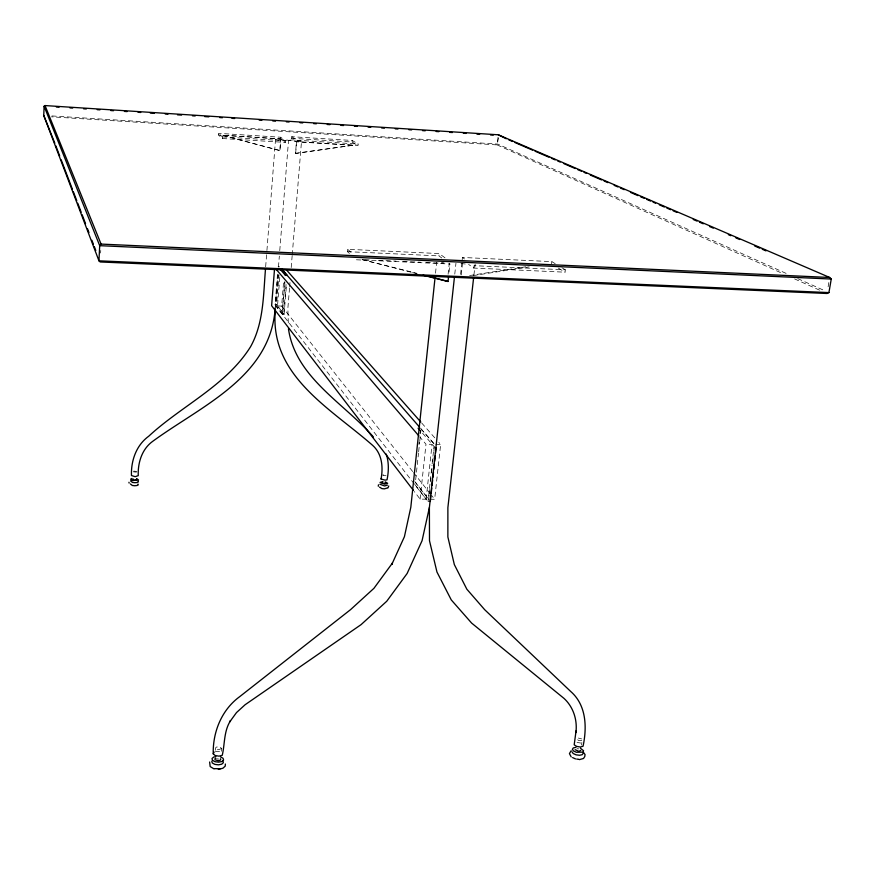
<?xml version="1.0" encoding="UTF-8"?>
<svg xmlns="http://www.w3.org/2000/svg" width="875" height="875" viewBox="0 0 875 875"><rect width="100%" height="100%" fill="white"/><g stroke="black" fill="none" stroke-linecap="round" stroke-linejoin="round"><path stroke-width="0.66" stroke-dasharray="4.38 3.28" d="M100.625 253.028L100.756 250.469M218.411 134.969L218.52 133.361L280.667 137.222L285.523 140.787L285.392 142.395L222.338 138.523L218.411 134.969L280.547 138.819L285.392 142.395M222.338 138.523L222.447 136.894L218.52 133.361M215.512 750.225L215.698 747.742L216.552 747.009L220.008 746.922L221.561 748.486L221.277 752.216M265.661 266.766L266.809 251.88M266.919 250.523L275.516 139.508L280.831 139.027L296.297 141.608L353.664 145.152L295.652 153.53L296.297 141.608L301.525 141.116L292.305 253.969M279.639 150.434L222.48 135.22L280.831 139.027L279.923 150.664L280.667 137.222M286.048 284.462L283.664 313.928L282.111 313.862L275.067 304.817L277.55 273.569M275.209 307.869L277.812 275.177M278.469 267.006L279.333 256.102M279.759 250.655L288.542 140.317M278.261 274.52L275.767 305.856L426.125 499.188L420.109 499.122L414.302 491.553M283.664 313.928L276.587 304.872L278.972 274.991M284.922 282.089L282.319 314.267L284.091 314.333L277.517 305.922L279.902 275.964M291.616 138.283L291.747 136.708L352.275 140.47L358.127 144.025L357.984 145.611L296.592 141.827L291.616 138.283L352.133 142.034L357.984 145.611M412.672 471.527L281.652 306.075L283.62 281.586M282.111 313.862L284.703 281.717M295.652 153.53L296.723 140.23L291.747 136.708M284.091 314.333L286.486 284.845M289.527 287.952L287.864 308.35L288.291 323.291M289.636 286.595L289.975 282.516M291.2 267.564L292.195 255.325M352.133 142.034L352.275 140.47M349.42 253.466L347.419 251.65L347.637 249.287L439.184 253.564L445.78 258.398M435.52 273.197L436.658 262.38M418.873 444.281L419.158 441.613M420 433.606L420.284 430.938M441.798 258.016L438.933 255.894L439.184 253.564M415.68 479.784L418.512 453.064M418.655 451.73L419.65 442.378M419.781 441.044L420.919 430.347M420.109 499.122L425.983 444.205L419.792 436.975M448.098 274.258L449.258 263.528L449.925 264.02L448.766 274.772M426.125 499.188L432.053 444.314L425.983 444.205M430.292 501.506L428.072 501.484L431.998 465.227M432.141 463.881L434.033 446.425L418.884 428.969M429.089 495.195L428.652 499.209L414.914 481.644M429.231 493.861L429.811 488.512M430.544 481.819L430.981 477.805M431.561 472.456L431.987 468.442M432.72 461.759L433.158 457.745M433.88 451.052L434.459 445.703M454.77 274.116L455.952 263.255M429.855 499.231L434.656 499.275L440.65 444.478L438.856 442.444M460.578 274.356L461.738 263.78M462.175 259.82L462.427 257.469L551.83 261.614L555.198 263.659M461.256 274.859L462.558 262.948M473.769 268.078L474.031 265.683L565.327 269.806L565.031 272.18L473.769 268.078L468.595 264.403M473.922 274.958L475.136 264.13M498.017 137.32L497.153 144.911L782.163 273.306M498.433 137.966L497.153 144.911L51.406 116.834M551.534 263.933L551.83 261.614M581.514 745.062L581.886 742.416M828.1 286.825L829.008 281.488M221.561 748.486L219.056 749.547L217.252 749.317L215.698 747.742M215.272 751.811L217.481 751.275L221.2 751.898M581.798 740.447L578.681 740.523L576.614 739.047L578.452 738.062L581.645 738.927M469.634 275.537L525.755 266.787M473.003 275.625L529.189 266.864M295.345 153.311L353.664 145.152M386.083 475.781L382.692 475.037L386.236 475.081M133.744 471.1L136.916 471.461M136.412 472.172L133.23 471.811M435.816 444.391L440.65 444.478M275.067 304.817L276.587 304.872M277.517 305.922L281.652 306.075M278.097 266.777L279.628 266.842M411.228 272.256L362.009 259.569L371.547 259.995M378.35 260.312L396.058 261.111M402.872 261.417L420.602 262.227M426.059 262.467L443.8 263.277M356.409 259.788L449.925 264.02M347.419 251.65L438.933 255.894M296.723 140.23L358.127 144.025M222.447 136.894L285.523 140.787M51.931 115.938L497.744 144.08L786.603 273.613M460.928 263.484L467.316 264.25M441.58 262.609L444.139 262.916M576.964 748.672L578.703 748.891M216.541 758.778L218.695 759.052M577.019 742.438L580.683 743.028M362.009 259.569L417.167 273.394M412.541 272.584L416.489 273.58M222.72 135.428L279.923 150.664M301.525 141.116L293.792 139.825L283.248 140.809L275.516 139.508M797.803 278.633L825.202 290.916M794.609 278.917L820.739 290.686M561.958 267.761L565.327 269.806M558.283 268.056L565.031 272.18M462.427 257.469L464.538 258.967M347.637 249.287L352.636 253.772M421.728 423.052L435.247 438.364M420.569 428.28L434.602 444.369M421.061 429.012L434.492 444.412M413.525 472.598L429.581 492.877M430.423 493.948L434.656 499.275M415.406 482.453L428.641 499.395M414.892 484.542L428.072 501.484"/><path stroke-width="1.31" d="M43.75 115.423L44.111 106.247L45.03 105.569L498.302 134.794L829.697 277.484L831.25 279.048L828.931 292.589L826.963 293.486L100.177 261.964L98.952 260.816L43.75 115.423L54.83 143.227M454.475 276.828L429.395 507.478L422.067 540.695L407.116 573.508L386.75 601.245L361.069 624.641L245.109 704.736L236.502 712.578L229.786 721.798L230.53 720.672C223.748 731.095 224.919 743.98 222.25 755.344L218.936 756.153L215.195 755.519L213.227 753.834C212.767 731.828 221.703 709.734 239.816 696.566L350.558 609.645L373.942 588.317L392.459 563.03L391.781 564.463L404.414 536.703L410.812 507.292L435.094 277.255M265.453 269.478C263.32 295.63 263.681 323.148 250.545 346.763C226.122 385.744 181.694 405.683 148.717 436.231C136.303 445.222 130.944 460.622 131.458 475.53L135.177 476.689L138.239 475.628C137.769 462.711 141.881 449.094 152.786 441.273C201.436 405.694 270.769 377.147 275.209 307.869M274.531 268.898L271.622 305.692L413.481 490.47M386.247 454.092C389.003 462.372 388.784 471.439 387.012 479.85L385.011 480.134L381.062 479.019C383.283 467.272 382.123 453.819 372.673 445.397C330.4 408.198 269.664 375.78 275.297 310.592M423.062 275.22L448.044 281.488L448.481 277.452M430.292 501.506L430.872 496.136M431.167 493.456L431.758 488.086M432.042 485.395L432.633 480.025M432.917 477.345L433.508 471.975M433.792 469.284L434.383 463.914M434.678 461.234L435.258 455.864M435.553 453.173L436.133 447.814M473.627 277.659L447.88 507.653L447.869 536.955L454.333 564.572L466.845 589.203L484.706 609.722L570.752 691.523C586.436 705.184 587.081 727.344 583.056 746.255L580.377 747.009L576.702 746.419L574.197 744.833L576.045 730.953L575.903 732.583C577.533 720.048 573.377 706.978 563.97 698.37L471.614 623.077L451.27 599.911L436.964 572.042L429.494 540.739L429.395 507.478M209.639 762.005L210.175 766.566L213.959 768.873M378.438 484.816L378.295 486.27M381.062 479.019L381.445 478.275M213.227 753.834L214.178 752.073M583.188 753.266L582.269 754.666L579.556 755.267L576.089 754.83L573.202 753.528L572.009 751.855M580.77 750.378L578.933 751.384L575.127 749.667M571.145 750.728L569.428 753.594L571.2 756.919M829.697 277.484L101.073 244.081L99.706 245.667L98.952 260.816L828.931 292.589M215.709 758.166L214.856 758.909L215.119 759.806L218.214 760.736L219.855 760.408L220.708 759.664L220.434 758.767M387.975 487.922L388.741 485.997M387.188 488.031L384.289 488.862L381.927 488.6L379.542 487.145M387.45 485.111L384.573 485.942L379.87 484.236M382.375 482.333L382.211 483.033L384.3 483.492L385.47 482.683M133.284 478.975C131.228 480.091 136.828 480.933 136.456 479.347M131.983 478.439L130.736 479.073L130.966 479.872L132.595 480.539L138.502 479.97L136.631 478.505M579.436 759.631L583.516 758.472L584.762 756.558L585.047 754.523L583.395 752.27M576.002 747.337L573.289 747.928L572.359 749.317L573.552 750.98L576.439 752.281L582.63 752.128L583.548 750.728L580.409 748.202M220.314 768.698L214.495 768.666M218.312 769.431L222.928 768.206L225.203 766.161L225.367 764.028M215.852 756.645L213.686 757.061L211.991 758.538L212.505 760.32L215.042 761.698L218.641 762.158L221.9 761.523L223.584 760.025L223.048 758.264L220.511 756.886M382.933 481.6L380.045 482.42L384.759 484.116L387.636 483.295L385.273 481.873M285.25 275.012L286.814 275.078L281.422 268.898M287.252 275.461L285.458 275.384L279.639 268.669M831.25 279.048L99.706 245.667L44.111 106.247M56.361 107.045L59.084 107.22M69.978 107.92L72.702 108.095M83.584 108.795L86.308 108.97M97.202 109.67L99.925 109.845M110.808 110.545L113.531 110.72M124.414 111.42L127.137 111.595M138.031 112.295L140.755 112.47M150.281 113.083L154.361 113.345M165.255 114.045L167.978 114.22M177.505 114.844L181.584 115.106M192.467 115.806L195.191 115.981M204.717 116.594L208.808 116.856M219.691 117.556L222.414 117.731M231.941 118.344L234.664 118.519M259.164 120.094L261.887 120.269M272.781 120.969L275.494 121.144M286.387 121.844L289.111 122.019M299.994 122.73L302.717 122.905M313.611 123.605L316.334 123.78M327.217 124.48L329.941 124.655M340.834 125.355L343.547 125.53M354.441 126.23L357.164 126.405M368.047 127.105L370.77 127.28M381.664 127.98L384.387 128.155M395.27 128.855L397.994 129.03M408.887 129.73L411.6 129.905M422.494 130.616L425.217 130.791M436.1 131.491L438.823 131.666M449.717 132.366L452.441 132.541M463.323 133.241L466.047 133.416M476.941 134.116L479.664 134.291M490.547 134.991L493.27 135.166M576.669 759.062L578.998 759.358M427.678 276.03L448.044 281.488M506.242 138.764L498.302 134.794M508.758 139.847L512.52 141.477M515.025 142.559L532.591 150.139M535.106 151.222L548.909 157.183M551.414 158.266L555.188 159.895M557.692 160.978L560.197 162.061M563.97 163.68L575.258 168.558M577.773 169.641L581.536 171.259M584.041 172.342L586.556 173.425M590.319 175.055L601.617 179.933M604.122 181.016L607.884 182.634M614.163 185.347L617.925 186.966M620.43 188.048L624.203 189.678M630.47 192.391L638.006 195.639M640.511 196.722L644.273 198.341M646.789 199.423L650.552 201.053M653.056 202.136L655.572 203.219M659.334 204.848L664.355 207.014M666.859 208.097L670.633 209.716M673.138 210.798L676.9 212.428M693.219 219.472L696.981 221.091M699.486 222.173L703.259 223.803M709.527 226.505L713.289 228.134M728.35 234.631L730.866 235.714M735.886 237.88L739.648 239.509M754.709 246.006L759.719 248.172M762.234 249.255L765.997 250.884M572.6 757.597L575.509 758.909M373.373 436.909C343.787 402.839 295.444 377.453 288.444 328.727M286.53 270.014L420.82 422.034M281.4 268.745L419.672 427.252M418.086 428.225L419.836 430.238M275.516 268.57L418.906 435.936M45.03 105.569L101.073 244.081M55.814 145.775L59.708 155.991M61.173 159.819L72.384 189.186M73.358 191.745L76.781 200.681M77.755 203.23L81.167 212.177M82.141 214.725L85.553 223.661M87.5 228.769L88.966 232.597M91.886 240.264L93.352 244.092M94.325 246.652L95.791 250.48M138.152 481.053L138.392 481.852L137.156 482.486L134.892 482.705L132.486 482.431L130.627 480.955M222.841 760.922L223.377 762.694L221.703 764.192L218.433 764.837L214.845 764.367L212.297 762.989L211.783 761.206M138.009 484.061L138.25 484.87L137.003 485.516L134.728 485.734L132.3 485.461L130.419 483.963M128.942 482.278L129.106 483.055"/></g></svg>
